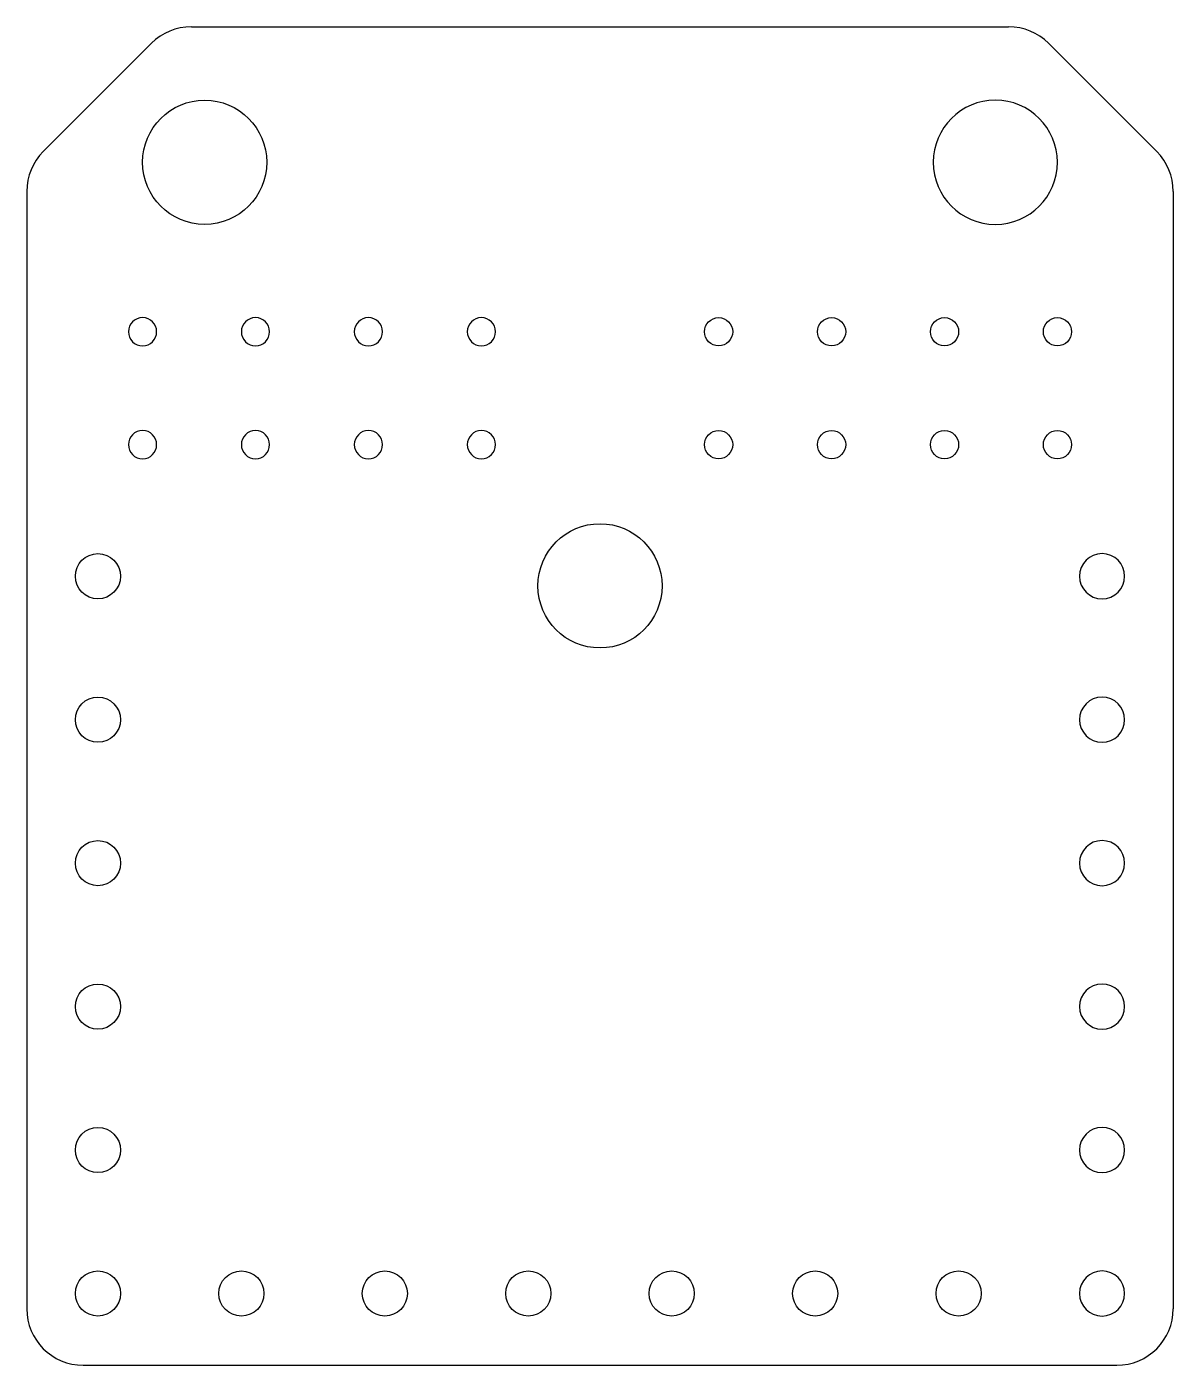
# Model space of a CAD drawing. Extents: x 271.9 to 292.2, y 99.4 to 123.1.
import ezdxf

# ---------------------------------------------------------------- set-up
doc = ezdxf.new("R2010")
doc.units = 0
doc.header["$LTSCALE"] = 12.7
doc.layers.add('VISIBLE', color=7, linetype='CONTINUOUS')

msp = doc.modelspace()

# ---------------------------------------------------------------- linework, layer by layer
at = {"layer": 'VISIBLE'}
for p, q in [((274.837, 123.067), (289.309, 123.067)), ((274.13, 122.774), (272.216, 120.86)), ((291.93, 120.86), (290.016, 122.774)), ((271.923, 120.152), (271.923, 100.367)), ((292.223, 120.152), (292.223, 100.367)), ((272.923, 99.367), (291.223, 99.367))]:
    msp.add_line(p, q, dxfattribs=at)
for centre, radius in [((275.073, 120.667), 1.1), ((284.173, 117.667), 0.25), ((286.173, 117.667), 0.25), ((288.173, 117.667), 0.25), ((290.173, 117.667), 0.25), ((284.173, 115.667), 0.25), ((286.173, 115.667), 0.25), ((288.173, 115.667), 0.25), ((290.173, 115.667), 0.25), ((282.073, 113.167), 1.1), ((273.183, 113.337), 0.4), ((273.183, 110.797), 0.4), ((273.183, 108.257), 0.4), ((273.183, 105.717), 0.4), ((273.183, 103.177), 0.4), ((273.183, 100.637), 0.4), ((275.723, 100.637), 0.4), ((278.263, 100.637), 0.4), ((280.803, 100.637), 0.4), ((283.343, 100.637), 0.4), ((285.883, 100.637), 0.4), ((288.423, 100.637), 0.4)]:
    msp.add_circle(centre, radius, dxfattribs=at)
at = {"layer": 'VISIBLE', "extrusion": (0, 0, -1)}
for centre, radius in [((-289.073, 120.667), 1.1), ((-273.973, 117.667), 0.25), ((-275.973, 117.667), 0.25), ((-277.973, 117.667), 0.25), ((-279.973, 117.667), 0.25), ((-273.973, 115.667), 0.25), ((-275.973, 115.667), 0.25), ((-277.973, 115.667), 0.25), ((-279.973, 115.667), 0.25), ((-290.963, 113.337), 0.4), ((-290.963, 110.797), 0.4), ((-290.963, 108.257), 0.4), ((-290.963, 105.717), 0.4), ((-290.963, 103.177), 0.4), ((-290.963, 100.637), 0.4)]:
    msp.add_circle(centre, radius, dxfattribs=at)
at = {"layer": 'VISIBLE'}
for centre, start, end in [((274.837, 122.067), 90, 135), ((289.309, 122.067), 45, 90), ((272.923, 120.152), 135, 180), ((291.223, 120.152), 0, 45), ((272.923, 100.367), 180, 270), ((291.223, 100.367), 270, 0)]:
    msp.add_arc(centre, 1, start, end, dxfattribs=at)

doc.saveas('drawing.dxf')
